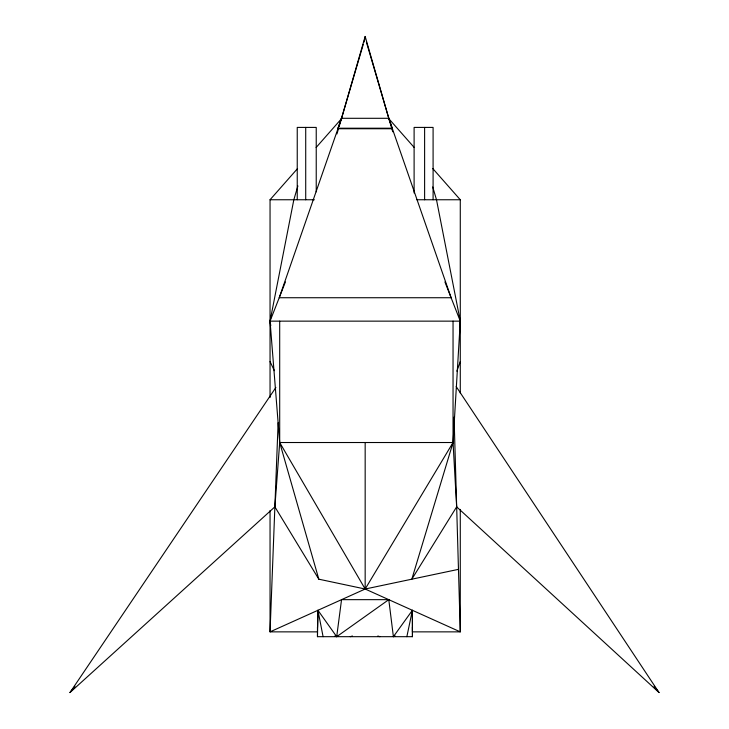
<?xml version="1.0" encoding="UTF-8"?>
<svg xmlns="http://www.w3.org/2000/svg" width="729" height="729" viewBox="0 0 729 729"><rect width="100%" height="100%" fill="white"/><g stroke="black" fill="none" stroke-linecap="round" stroke-linejoin="round"><path stroke-width="1.09" d="M412.441 627.04L412.441 636.681L317.47 636.681L317.935 610.291L336.698 636.681L388.785 599.657L393.387 636.681L395.519 636.144M317.562 627.323L317.935 610.291L323.093 636.681M278.123 422.747L270.049 631.861L317.47 631.861M432.744 186.979L436.498 199.755L460.281 321.143L453.046 442.521L456.664 506.846L411.821 579.191L453.046 442.521L453.046 321.143M460.281 509.416L460.281 631.861L365.165 589.023L318.819 579.191L274.879 506.846L279.699 442.521L279.699 321.143M459.607 326.756L460.281 321.143L444.918 281.932M318.819 579.191L279.699 442.521L270.049 321.143L293.833 199.755L297.897 185.913M406.855 636.681L412.395 610.291L393.387 636.681M341.391 118.836L365.165 36.45L388.94 118.836L451.114 297.733L279.225 297.733L341.391 118.836L316.122 147.495M336.953 133.945L338.538 128.55M339.167 126.39L363.261 44.387M363.889 42.264L364.846 38.992M337.946 128.213L341.391 118.298L388.94 118.298L392.384 128.741L337.946 128.741L337.946 128.213L392.384 128.213M456.855 371.179L460.281 361.602M270.769 325.635L270.049 321.143L285.413 281.932M270.049 510.546L270.049 631.861L365.165 589.023L453.046 442.521L279.699 442.521L365.165 589.023L458.468 569.349M274.879 506.846L69.975 692.55L275.881 387.482M69.975 692.55L74.941 686.344M270.049 397.56L270.049 199.755L297.55 168.572M350.312 636.681L352.435 635.998M270.049 199.755L314.363 199.755M416.87 199.755L460.281 199.755L460.281 393.068M270.049 321.143L460.281 321.143M388.785 599.657L341.546 599.657L336.698 636.681L334.575 636.144M377.822 635.998L379.927 636.681M456.664 506.846L659.025 692.55L456.181 386.561M388.94 118.836L414.209 147.495M432.789 168.572L460.281 199.755M654.077 686.317L659.025 692.55M270.049 361.602L274.396 370.706M366.432 42.236L392.749 131.785M454.067 417.061L460.281 631.861L412.441 631.861L412.395 610.291L412.441 636.681M433.09 199.755L433.09 127.411L414.108 127.411L414.108 192.975M424.615 127.411L424.615 199.755M388.94 118.298L388.94 119.629M365.165 36.45L365.165 37.917M365.165 442.521L365.165 589.023M341.391 118.298L341.391 119.629M317.47 627.04L317.47 636.681M316.231 191.845L316.231 127.411L297.241 127.411L297.241 199.755M305.715 127.411L305.715 199.755"/></g></svg>
